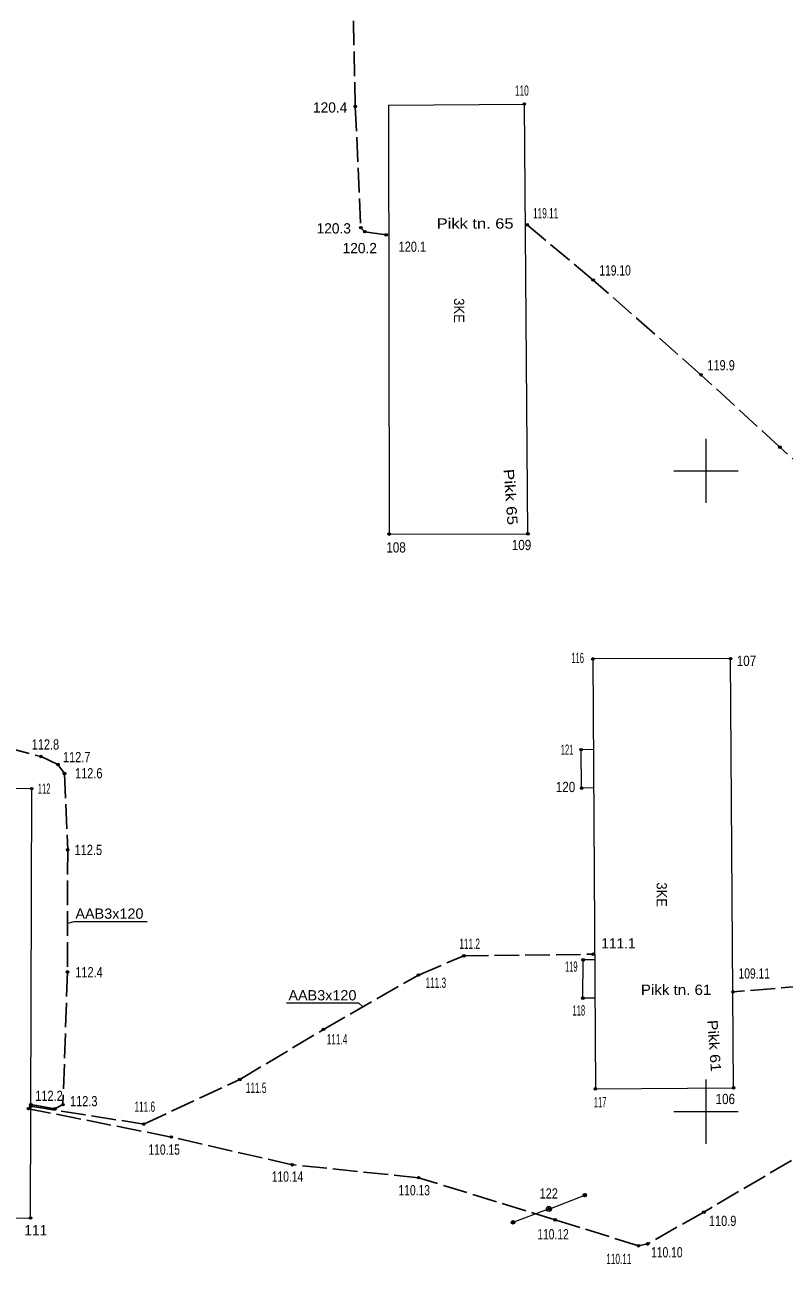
# Model space of a CAD drawing. Extents: x 641497 to 641817, y 6456998 to 6457475.
# Drawn here: x 641646.9 to 641706.1, y 6457188.1 to 6457284.8 of the extents above; entities that cross this region are included whole.
import ezdxf
from ezdxf.enums import TextEntityAlignment as Align

# ---------------------------------------------------------------- set-up
doc = ezdxf.new("R2010")
doc.units = 0
doc.header["$LTSCALE"] = 0.32
doc.header["$PDMODE"] = 32
doc.header["$PDSIZE"] = 0.16
doc.linetypes.add('LONG_DASHED', pattern=[7.5, 6, -1.5])
for name, color, linetype, lineweight in [('1', 7, 'Continuous', 13), ('13', 7, 'Continuous', 13), ('2', 7, 'Continuous', 13), ('21', 7, 'Continuous', 13), ('49', 7, 'Continuous', 13), ('54', 7, 'Continuous', 13), ('57', 7, 'Continuous', 13), ('61', 7, 'Continuous', 13)]:
    doc.layers.add(name, color=color, linetype=linetype, lineweight=lineweight)
doc.layers.add('62', color=7, linetype='Continuous')

msp = doc.modelspace()

# ---------------------------------------------------------------- hatches: boundary and pattern name
at = {"layer": '54'}
for points in [[(641672.74, 6457278.42, 1), (641672.54, 6457278.42, 1)], [(641685.93, 6457278.61, 1), (641685.73, 6457278.61, 1)], [(641673.17, 6457268.96, 1), (641672.97, 6457268.96, 1)], [(641673.48, 6457268.65, 1), (641673.28, 6457268.65, 1)], [(641686.14, 6457269.19, 1), (641685.94, 6457269.19, 1)], [(641675.15, 6457268.4, 1), (641674.95, 6457268.4, 1)], [(641691.29, 6457264.88, 1), (641691.09, 6457264.88, 1)], [(641699.71, 6457257.49, 1), (641699.51, 6457257.49, 1)], [(641705.87, 6457251.84, 1), (641705.67, 6457251.84, 1)], [(641675.38, 6457245.06, 1), (641675.18, 6457245.06, 1)], [(641686.2, 6457245.08, 1), (641686, 6457245.08, 1)], [(641691.28, 6457235.32, 1), (641691.08, 6457235.32, 1)], [(641702.02, 6457235.34, 1), (641701.82, 6457235.34, 1)], [(641690.36, 6457228.24, 1), (641690.16, 6457228.24, 1)], [(641648.22, 6457227.7, 1), (641648.02, 6457227.7, 1)], [(641649.54, 6457227.08, 1), (641649.34, 6457227.08, 1)], [(641650.05, 6457226.38, 1), (641649.85, 6457226.38, 1)], [(641647.49, 6457225.2, 1), (641647.29, 6457225.2, 1)], [(641690.4, 6457225.24, 1), (641690.2, 6457225.24, 1)], [(641650.3, 6457220.43, 1), (641650.1, 6457220.43, 1)], [(641681.2, 6457212.16, 1), (641681, 6457212.16, 1)], [(641690.51, 6457211.84, 1), (641690.31, 6457211.84, 1)], [(641691.29, 6457212.28, 1), (641691.09, 6457212.28, 1)], [(641650.28, 6457210.9, 1), (641650.08, 6457210.9, 1)], [(641677.67, 6457210.66, 1), (641677.47, 6457210.66, 1)], [(641690.5, 6457208.85, 1), (641690.3, 6457208.85, 1)], [(641702.21, 6457209.34, 1), (641702.01, 6457209.34, 1)], [(641702.21, 6457209.34, 1), (641702.01, 6457209.34, 1)], [(641670.26, 6457206.42, 1), (641670.06, 6457206.42, 1)], [(641663.73, 6457202.51, 1), (641663.53, 6457202.51, 1)], [(641702.26, 6457201.86, 1), (641702.06, 6457201.86, 1)], [(641691.47, 6457201.78, 1), (641691.27, 6457201.78, 1)], [(641647.24, 6457200.23, 1), (641647.04, 6457200.23, 1)], [(641647.42, 6457200.55, 1), (641647.22, 6457200.55, 1)], [(641647.42, 6457200.42, 1), (641647.22, 6457200.42, 1)], [(641649.29, 6457200.22, 1), (641649.09, 6457200.22, 1)], [(641649.93, 6457200.55, 1), (641649.73, 6457200.55, 1)], [(641656.23, 6457199.03, 1), (641656.03, 6457199.03, 1)], [(641658.38, 6457198.02, 1), (641658.18, 6457198.02, 1)], [(641667.82, 6457195.86, 1), (641667.62, 6457195.86, 1)], [(641677.68, 6457194.85, 1), (641677.48, 6457194.85, 1)], [(641687.85, 6457192.41, 1), (641687.65, 6457192.41, 1)], [(641699.93, 6457192.16, 1), (641699.73, 6457192.16, 1)], [(641647.4, 6457191.7, 1), (641647.2, 6457191.7, 1)], [(641688.33, 6457191.56, 1), (641688.13, 6457191.56, 1)], [(641694.83, 6457189.54, 1), (641694.63, 6457189.54, 1)], [(641695.53, 6457189.68, 1), (641695.33, 6457189.68, 1)]]:
    msp.add_hatch(color=256, dxfattribs=at).paths.add_polyline_path(points)

# ---------------------------------------------------------------- linework, layer by layer
at = {"layer": '1'}
for p, q in [((641675.22, 6457278.53), (641685.83, 6457278.61)), ((641675.22, 6457278.53), (641675.28, 6457245.06)), ((641702.16, 6457201.86), (641701.92, 6457235.34)), ((641636.2, 6457191.74), (641647.3, 6457191.7))]:
    msp.add_line(p, q, dxfattribs=at)
for points in [[(641675.28, 6457245.06), (641686.1, 6457245.08), (641685.83, 6457278.61)], [(641701.92, 6457235.34), (641691.18, 6457235.32), (641691.37, 6457201.78), (641702.16, 6457201.86)], [(641647.3, 6457191.7), (641647.39, 6457225.2), (641636.08, 6457225.16)]]:
    msp.add_lwpolyline(points, dxfattribs=at)
at = {"layer": '13'}
for p, q in [((641687.94, 6457192.48), (641690.55, 6457193.48)), ((641687.56, 6457192.34), (641684.94, 6457191.36))]:
    msp.add_line(p, q, dxfattribs=at)
for centre, radius in [((641690.5519, 6457193.482), 0.1361), ((641690.5519, 6457193.482), 0.1207), ((641690.5519, 6457193.482), 0.1039), ((641690.5519, 6457193.482), 0.0901), ((641690.5519, 6457193.482), 0.0749), ((641690.5519, 6457193.482), 0.0614), ((641690.5519, 6457193.482), 0.0497), ((641690.5519, 6457193.482), 0.0348), ((641690.5519, 6457193.482), 0.0235), ((641690.5519, 6457193.482), 0.0132), ((641690.5519, 6457193.482), 0.00782), ((641687.75, 6457192.41), 0.2), ((641687.75, 6457192.41), 0.2), ((641684.9383, 6457191.364), 0.1361), ((641684.9383, 6457191.364), 0.1207), ((641684.9383, 6457191.364), 0.1039), ((641684.9383, 6457191.364), 0.0901), ((641684.9383, 6457191.364), 0.0749), ((641684.9383, 6457191.364), 0.0614), ((641684.9383, 6457191.364), 0.0497), ((641684.9383, 6457191.364), 0.0348), ((641684.9383, 6457191.364), 0.0235), ((641684.9383, 6457191.364), 0.0132), ((641684.9383, 6457191.364), 0.00782)]:
    msp.add_circle(centre, radius, dxfattribs=at)
at = {"layer": '2'}
for p, q in [((641691.22, 6457228.25), (641690.26, 6457228.24)), ((641690.3, 6457225.24), (641690.26, 6457228.24)), ((641691.24, 6457225.25), (641690.3, 6457225.24)), ((641690.4, 6457208.85), (641690.41, 6457211.84)), ((641691.31, 6457211.85), (641690.41, 6457211.84)), ((641691.33, 6457208.86), (641690.4, 6457208.85))]:
    msp.add_line(p, q, dxfattribs=at)
at = {"layer": '21', "linetype": 'LONG_DASHED', "lineweight": 25}
for points in [[(641668.91, 6457315.99), (641671.41, 6457315.58), (641671.71, 6457315.2), (641671.99, 6457308.55), (641672.17, 6457299.28), (641672.39, 6457289.91), (641672.64, 6457278.42), (641673.07, 6457268.96), (641673.38, 6457268.65), (641675.05, 6457268.4)], [(641741.25, 6457213.57), (641739.65, 6457217.8), (641738.63, 6457221.41), (641734.53, 6457225.77), (641726.66, 6457232.65), (641720.29, 6457238.6), (641713.49, 6457244.86), (641705.77, 6457251.84), (641699.61, 6457257.49), (641691.19, 6457264.88), (641686.04, 6457269.19)], [(641627.33, 6457232.03), (641638.39, 6457230.3), (641648.12, 6457227.7), (641649.44, 6457227.08), (641649.95, 6457226.38), (641650.2, 6457220.43), (641650.18, 6457210.9), (641649.83, 6457200.55), (641649.19, 6457200.22), (641647.32, 6457200.55)], [(641741.52, 6457213.7), (641740.87, 6457213.95), (641739.15, 6457214.64), (641737.31, 6457214.65), (641735.65, 6457213.84), (641734.15, 6457212.92), (641733.02, 6457212.95), (641731.51, 6457213.09), (641721.8, 6457211.56), (641710.17, 6457210.02), (641702.11, 6457209.34)], [(641741.15, 6457213.53), (641740.22, 6457214.15), (641738.57, 6457214.44), (641736.8, 6457214.33), (641734.19, 6457212.84), (641726.68, 6457208.52), (641717.68, 6457203.1), (641708.74, 6457197.42), (641699.83, 6457192.16), (641695.43, 6457189.68), (641694.73, 6457189.54), (641688.23, 6457191.56), (641677.58, 6457194.85), (641667.72, 6457195.86), (641658.28, 6457198.02), (641647.14, 6457200.23)], [(641647.32, 6457200.42), (641656.13, 6457199.03), (641663.63, 6457202.51), (641670.16, 6457206.42), (641677.57, 6457210.66), (641681.1, 6457212.16), (641691.19, 6457212.28)]]:
    msp.add_lwpolyline(points, dxfattribs=at)
at = {"layer": '21'}
for points in [[(641656.39, 6457214.82), (641650.67, 6457214.82), (641650.17, 6457214.69)], [(641667.28, 6457208.48), (641672.9, 6457208.48), (641673.22, 6457208.17)]]:
    msp.add_lwpolyline(points, dxfattribs=at)
at = {"layer": '54'}
for centre in [(641672.64, 6457278.42), (641685.83, 6457278.61), (641673.07, 6457268.96), (641673.38, 6457268.65), (641686.04, 6457269.19), (641675.05, 6457268.4), (641691.19, 6457264.88), (641699.61, 6457257.49), (641705.77, 6457251.84), (641675.28, 6457245.06), (641686.1, 6457245.08), (641691.18, 6457235.32), (641701.92, 6457235.34), (641690.26, 6457228.24), (641648.12, 6457227.7), (641649.44, 6457227.08), (641649.95, 6457226.38), (641647.39, 6457225.2), (641690.3, 6457225.24), (641650.2, 6457220.43), (641681.1, 6457212.16), (641690.41, 6457211.84), (641691.19, 6457212.28), (641650.18, 6457210.9), (641677.57, 6457210.66), (641690.4, 6457208.85), (641702.11, 6457209.34), (641702.11, 6457209.34), (641670.16, 6457206.42), (641663.63, 6457202.51), (641702.16, 6457201.86), (641691.37, 6457201.78), (641647.14, 6457200.23), (641647.32, 6457200.55), (641647.32, 6457200.42), (641649.19, 6457200.22), (641649.83, 6457200.55), (641656.13, 6457199.03), (641658.28, 6457198.02), (641667.72, 6457195.86), (641677.58, 6457194.85), (641687.75, 6457192.41), (641699.83, 6457192.16), (641647.3, 6457191.7), (641688.23, 6457191.56), (641694.73, 6457189.54), (641695.43, 6457189.68)]:
    msp.add_circle(centre, 0.1, dxfattribs=at)
for p in [(641672.64, 6457278.42), (641685.83, 6457278.61), (641673.07, 6457268.96), (641673.38, 6457268.65), (641686.04, 6457269.19), (641675.05, 6457268.4), (641691.19, 6457264.88), (641699.61, 6457257.49), (641705.77, 6457251.84), (641675.28, 6457245.06), (641686.1, 6457245.08), (641691.18, 6457235.32), (641701.92, 6457235.34), (641690.26, 6457228.24), (641648.12, 6457227.7), (641649.44, 6457227.08), (641649.95, 6457226.38), (641647.39, 6457225.2), (641690.3, 6457225.24), (641650.2, 6457220.43), (641681.1, 6457212.16), (641690.41, 6457211.84), (641691.19, 6457212.28), (641650.18, 6457210.9), (641677.57, 6457210.66), (641690.4, 6457208.85), (641702.11, 6457209.34), (641670.16, 6457206.42), (641663.63, 6457202.51), (641702.16, 6457201.86), (641691.37, 6457201.78), (641647.14, 6457200.23), (641647.32, 6457200.55), (641647.32, 6457200.42), (641649.19, 6457200.22), (641649.83, 6457200.55), (641656.13, 6457199.03), (641658.28, 6457198.02), (641667.72, 6457195.86), (641677.58, 6457194.85), (641687.75, 6457192.41), (641699.83, 6457192.16), (641647.3, 6457191.7), (641688.23, 6457191.56), (641694.73, 6457189.54), (641695.43, 6457189.68)]:
    msp.add_point(p, dxfattribs=at)
at = {"layer": '61'}
for p, q in [((641700, 6457252.5), (641700, 6457247.5)), ((641697.5, 6457250), (641702.5, 6457250)), ((641700, 6457202.5), (641700, 6457197.5)), ((641697.5, 6457200), (641702.5, 6457200))]:
    msp.add_line(p, q, dxfattribs=at)

# ---------------------------------------------------------------- texts
at = {"layer": '21', "width": 1.05}
for p in [(641650.8, 6457215.05), (641667.42, 6457208.68)]:
    msp.add_text('AAB3x120', height=0.8, dxfattribs=at).set_placement(p)
at = {"layer": '49'}
for s, p in [('120.4', (641669.34, 6457277.94)), ('120.3', (641669.62, 6457268.51)), ('120.2', (641671.65, 6457266.97)), ('111.1', (641691.83, 6457212.73))]:
    msp.add_text(s, height=0.8, dxfattribs=at).set_placement(p)
for s, width, p in [('119.11', 0.6, (641686.51, 6457269.69)), ('120.1', 0.8, (641676.02, 6457267.08)), ('119.10', 0.75, (641691.68, 6457265.23)), ('119.9', 0.8, (641700.11, 6457257.83)), ('112.8', 0.8, (641647.39, 6457228.25)), ('112.7', 0.8, (641649.83, 6457227.26)), ('112.6', 0.8, (641650.77, 6457226)), ('112.5', 0.8, (641650.74, 6457220.02)), ('111.2', 0.6, (641680.76, 6457212.7)), ('112.4', 0.8, (641650.79, 6457210.48)), ('109.11', 0.75, (641702.54, 6457210.38)), ('111.3', 0.6, (641678.12, 6457209.66)), ('111.4', 0.6, (641670.41, 6457205.25)), ('111.5', 0.6, (641664.1, 6457201.46)), ('112.2', 0.8, (641647.67, 6457200.84)), ('112.3', 0.8, (641650.38, 6457200.42)), ('111.6', 0.6, (641655.41, 6457199.99)), ('110.15', 0.75, (641656.5, 6457196.64)), ('110.14', 0.75, (641666.12, 6457194.54)), ('110.13', 0.75, (641676.01, 6457193.47)), ('110.9', 0.8, (641700.23, 6457191.08)), ('110.12', 0.75, (641686.84, 6457190.04)), ('110.10', 0.75, (641695.72, 6457188.63)), ('110.11', 0.6, (641692.22, 6457188.11))]:
    msp.add_text(s, height=0.8, dxfattribs=dict(at, width=width)).set_placement(p)
at = {"layer": '57'}
for s, width, p in [('Pikk tn. 65', 1.2, (641681.99, 6457268.89)), ('Pikk tn. 61', 1.1, (641697.67, 6457209.11))]:
    msp.add_text(s, height=0.8, dxfattribs=dict(at, width=width)).set_placement(p, align=Align.CENTER)
for s, rotation, width, p in [('3KE', 270, 0.95, (641680.34, 6457262.5)), ('Pikk 65', 274.094, 1.25, (641684.3622, 6457247.9236)), ('3KE', 270, 0.95, (641696.15, 6457216.93)), ('Pikk 61', 274.094, 1.15, (641700.2461, 6457205.1086))]:
    msp.add_text(s, height=0.8, rotation=rotation, dxfattribs=dict(at, width=width)).set_placement(p, align=Align.CENTER)
at = {"layer": '62'}
for s, width, p in [('110', 0.6, (641685.1, 6457279.26)), ('109', 0.85, (641684.85, 6457243.81)), ('108', 0.85, (641675.06, 6457243.62)), ('116', 0.55, (641689.5, 6457235)), ('107', 0.85, (641702.4, 6457234.77)), ('121', 0.55, (641688.67, 6457227.84)), ('112', 0.55, (641647.87, 6457224.8)), ('120', 0.85, (641688.28, 6457224.93)), ('119', 0.55, (641689, 6457210.92)), ('118', 0.55, (641689.59, 6457207.5)), ('117', 0.55, (641691.25, 6457200.34)), ('106', 0.85, (641700.75, 6457200.59)), ('122', 0.8, (641687.02, 6457193.22))]:
    msp.add_text(s, height=0.8, dxfattribs=dict(at, width=width)).set_placement(p)
msp.add_text('111', height=0.8, dxfattribs=at).set_placement((641646.81, 6457190.35))

doc.saveas('drawing.dxf')
